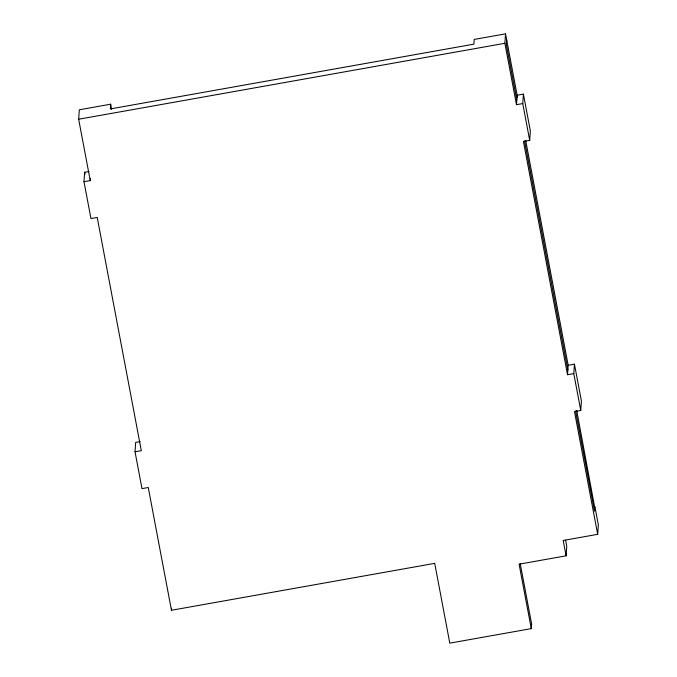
<?xml version="1.0" encoding="UTF-8"?>
<svg xmlns="http://www.w3.org/2000/svg" width="677" height="677" viewBox="0 0 677 677"><rect width="100%" height="100%" fill="white"/><g stroke="black" fill="none" stroke-linecap="round" stroke-linejoin="round"><path stroke-width="1.02" d="M520.198 563.552L531.606 623.915L531.276 628.628L449.799 643.15L434.719 563.357L171.467 610.265L148.263 487.508L141.992 488.625L135.036 451.796L141.307 450.679L97.217 217.444L90.955 218.561L83.99 181.732L90.261 180.615L78.659 119.237L79.319 109.792L110.656 104.207L111.629 109.327M83.99 181.732L84.65 172.288L89.127 171.493M90.261 180.615L90.396 178.728M110.656 104.207L110.326 108.929L473.866 44.157L474.196 39.435L505.533 33.85L517.524 97.276M135.036 451.796L135.696 442.352L140.173 441.556M171.467 610.265L171.611 608.166M516.475 104.673L517.135 95.229L523.406 94.111L522.746 103.556L516.475 104.673L504.873 43.294L505.533 33.85M506.692 39.985L506.362 44.707L516.805 99.951M567.521 374.736L568.181 365.292L574.443 364.175L573.783 373.619L567.521 374.736L523.439 141.501L529.702 140.384L530.362 130.94L523.406 94.111M531.276 628.628L519.098 564.186L566.107 555.809L566.767 546.364L565.608 540.229M566.107 555.809L563.205 540.466L597.681 534.322L574.477 411.565L580.748 410.448L581.408 401.004L574.443 364.175M597.681 534.322L598.341 524.878L594.863 506.464L594.533 511.186L575.585 410.973M78.659 119.237L504.873 43.294M522.746 103.556L529.702 140.384M573.783 373.619L580.748 410.448M525.665 140.351L568.181 365.292M576.686 410.304L594.77 507.775M524.548 140.926L567.851 370.014M84.65 172.288L85.04 174.336"/></g></svg>
